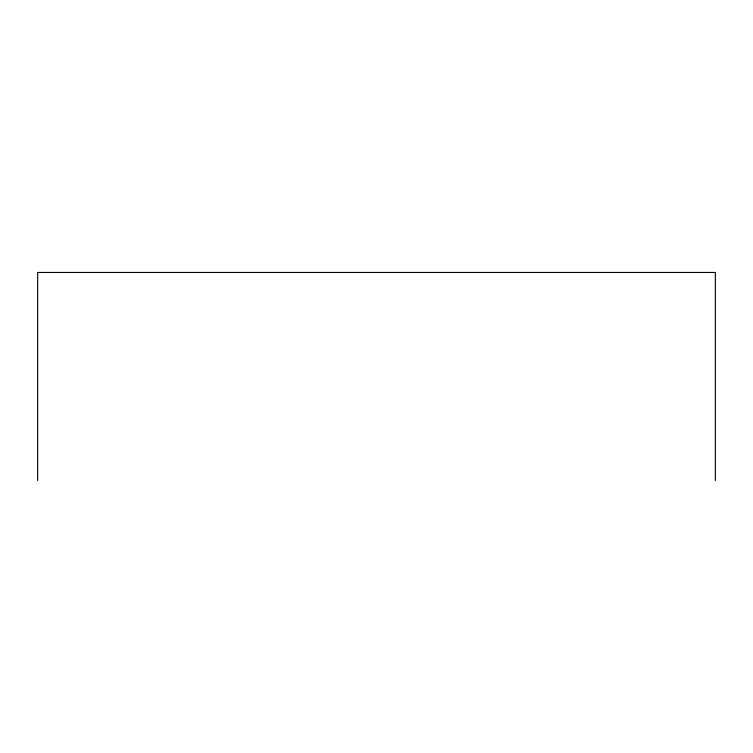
<?xml version="1.0" encoding="UTF-8"?>
<svg xmlns="http://www.w3.org/2000/svg" width="753" height="753" viewBox="0 0 753 753"><rect width="100%" height="100%" fill="white"/><g stroke="black" fill="none" stroke-linecap="round" stroke-linejoin="round"><path stroke-width="1.13" d="M715.35 480.536L715.35 272.464L37.65 272.464L37.65 480.536"/></g></svg>
